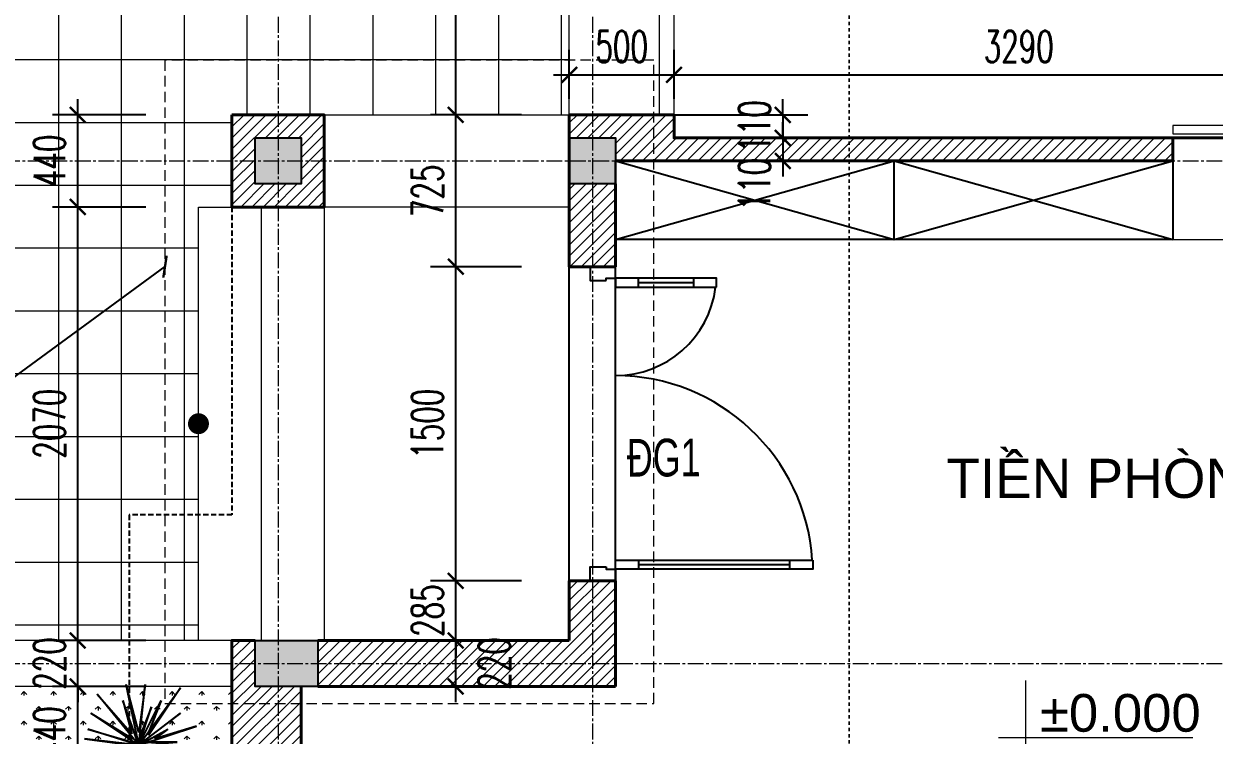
# Model space of a CAD drawing. Header units: millimetres. Extents: x -229618 to 2906, y -178063 to 96806.
# Drawn here: x -209867 to -204185, y -32687 to -29290 of the extents above; entities that cross this region are included whole.
import ezdxf
from ezdxf.enums import TextEntityAlignment as Align

# ---------------------------------------------------------------- set-up
doc = ezdxf.new("R2010")
doc.units = ezdxf.units.MM
doc.header["$LTSCALE"] = 200
doc.header["$MEASUREMENT"] = 0
doc.set_wipeout_variables(frame=1)
doc.header["$PDMODE"] = 3
doc.header["$PDSIZE"] = 50
for name, pattern in [('ACAD_ISO07W100', [3, 0, -3]), ('CENTER2', [1.125, 0.75, -0.125, 0.125, -0.125]), ('DASHED2', [0.375, 0.25, -0.125]), ('HIDDEN2', [0.1875, 0.125, -0.0625])]:
    doc.linetypes.add(name, pattern=pattern)
doc.layers.get('0').update_dxf_attribs({"color": 95, "linetype": 'CONTINUOUS'})
doc.layers.get('DEFPOINTS').update_dxf_attribs({"linetype": 'CONTINUOUS'})
for name, color, linetype, lineweight in [('cat', 1, 'CONTINUOUS', 40), ('hatch', 250, 'CONTINUOUS', 5), ('KH cat', 2, 'HIDDEN2', 50), ('khuat', 8, 'DASHED2', 15), ('nho', 252, 'CONTINUOUS', 15), ('thay', 7, 'CONTINUOUS', 18), ('tim', 18, 'CENTER2', 9)]:
    doc.layers.add(name, color=color, linetype=linetype, lineweight=lineweight)
for name, color, linetype in [('Cayxanh', 99, 'CONTINUOUS'), ('COT', 2, 'CONTINUOUS'), ('CUA', 145, 'CONTINUOUS'), ('DIM', 251, 'CONTINUOUS'), ('NOITHAT', 99, 'CONTINUOUS'), ('TEXT', 33, 'CONTINUOUS'), ('thong ke cua', 7, 'CONTINUOUS'), ('VAT-LIEU', 251, 'CONTINUOUS')]:
    doc.layers.add(name, color=color, linetype=linetype)
doc.styles.add('Aria H iso', font='Vharial_0.ttf')
doc.styles.add('Arial N  iso', font='vnarialn_0.ttf')
doc.styles.add('Scale', font='vnsimli.shx', dxfattribs={"width": 0.65, "bigfont": 'bigfont.shx'})
doc.styles.add('T3', font='Vhavan_0.ttf', dxfattribs={"width": 0.8})
doc.dimstyles.new('Scale', dxfattribs={"dimscale": 75, "dimtxt": 2, "dimasz": 1, "dimexe": 1.6, "dimexo": 0, "dimgap": 0.8, "dimtad": 1, "dimdec": 0, "dimzin": 0, "dimdsep": 46, "dimtxsty": 'Scale', "dimblk": 'ARCHTICK', "dimcen": 0.1, "dimdle": 1, "dimclrd": 256, "dimclre": 256, "dimclrt": 3, "dimadec": 0, "dimazin": 0, "dimtfac": 1, "dimtdec": 0, "dimtix": 1, "dimtmove": 2, "dimatfit": 3, "dimldrblk": 'ARCHTICK', "dimfxl": 0, "dimtolj": 1, "dimtzin": 0, "dimarcsym": 0})

# ---------------------------------------------------------------- blocks, each defined once
blk = doc.blocks.new('A$C78064D4E')
at = {"layer": 'CUA'}
for p, q in [((100.1, 1315), (760.1, 1315)), ((520.1, 85), (760.1, 85))]:
    blk.add_line(p, q, dxfattribs=at)
for points in [[(900.1, 1325), (900.1, 1335), (860.1, 1335), (860.1, 1385), (970.1, 1385), (970.1, 1325)], [(0.1, 1295), (0.1, 1335), (860.1, 1335), (860.1, 1295)], [(0.1, 1295), (0.1, 1335), (100.1, 1335), (100.1, 1295)], [(760.1, 1295), (760.1, 1335), (860.1, 1335), (860.1, 1295)], [(420.1, 105), (420.1, 65), (520.1, 65), (520.1, 105)], [(420.1, 105), (420.1, 65), (860.1, 65), (860.1, 105)], [(760.1, 105), (760.1, 65), (860.1, 65), (860.1, 105)], [(900.1, 75), (900.1, 65), (860.1, 65), (860.1, 15), (970.1, 15), (970.1, 75)]]:
    blk.add_lwpolyline(points, close=True, dxfattribs=at)
for centre, radius, start, end in [((861.3, 1351.3), 861.3, 183.7455, 269.911), ((858.9, 51.1), 438.9, 89.8505, 172.9511)]:
    blk.add_arc(centre, radius, start, end, dxfattribs=at)
blk = doc.blocks.new('cao do')
at = {"layer": 'thay'}
for p, q in [((0, 444.6), (0, 0)), ((798.2, 170.2), (-128.3, 170.2)), ((0, 0), (-127.9, 106.1)), ((127.9, 106.1), (-127.9, 106.1)), ((0, 0), (127.9, 106.1))]:
    blk.add_line(p, q, dxfattribs=at)
at = {"layer": 'thay', "ltscale": 600}
blk.add_line((128.3, 0), (-128.3, 0), dxfattribs=at)
at = {"layer": 'thay', "color": 150, "ltscale": 600}
blk.add_solid([(0, 0), (0, 106.1), (127.9, 106.1)], dxfattribs=at)
at = {"layer": 'TEXT', "style": 'Arial N  iso'}
blk.add_attdef('%%P0.000', text='', height=200, dxfattribs=at).set_placement((69.5, 290), align=Align.MIDDLE_LEFT)
blk = doc.blocks.new('_ArchTick')
at = {"color": 0, "linetype": 'ByBlock', "const_width": 0.15}
blk.add_lwpolyline([(-0.5, -0.5), (0.5, 0.5)], dxfattribs=at)
blk = doc.blocks.new('*D257')
at = {"layer": 'DEFPOINTS', "color": 0, "linetype": 'Continuous'}
for p in [(-208195.6, -32234.5), (-207805.2, -32234.5), (-208195.6, -32454.5)]:
    blk.add_point(p, dxfattribs=at)
at = {"layer": 'DIM', "linetype": 'Continuous', "lineweight": -2}
for p, q in [((-207805.2, -32529.5), (-207805.2, -32159.5)), ((-208195.6, -32234.5), (-207685.2, -32234.5)), ((-208195.6, -32454.5), (-207685.2, -32454.5))]:
    blk.add_line(p, q, dxfattribs=at)
at = {"layer": 'DIM', "linetype": 'Continuous', "lineweight": -2, "xscale": 75, "yscale": 75, "zscale": 75}
for p, rotation in [((-207805.2, -32234.5), 90), ((-207805.2, -32454.5), 270)]:
    blk.add_blockref('_ArchTick', p, dxfattribs=dict(at, rotation=rotation))
at = {"layer": 'DIM', "color": 3, "linetype": 'Continuous', "insert": (-207621.1, -32344.5), "char_height": 150, "attachment_point": 5, "rotation": 90, "style": 'Scale'}
blk.add_mtext('\\A1;220', dxfattribs=at)
blk = doc.blocks.new('*D258')
at = {"layer": 'DEFPOINTS', "color": 0, "linetype": 'Continuous'}
for p in [(-207805.2, -31949.5), (-207490.9, -31949.5), (-207490.9, -32234.5)]:
    blk.add_point(p, dxfattribs=at)
at = {"layer": 'DIM', "linetype": 'Continuous', "lineweight": -2}
for p, q in [((-207805.2, -31949.5), (-207805.2, -31874.5)), ((-207490.9, -31949.5), (-207925.2, -31949.5)), ((-207805.2, -32234.5), (-207805.2, -31949.5)), ((-207490.9, -32234.5), (-207925.2, -32234.5)), ((-207805.2, -32234.5), (-207805.2, -32309.5))]:
    blk.add_line(p, q, dxfattribs=at)
at = {"layer": 'DIM', "linetype": 'Continuous', "lineweight": -2, "xscale": 75, "yscale": 75, "zscale": 75}
for p, rotation in [((-207805.2, -31949.5), 270), ((-207805.2, -32234.5), 90)]:
    blk.add_blockref('_ArchTick', p, dxfattribs=dict(at, rotation=rotation))
at = {"layer": 'DIM', "color": 3, "linetype": 'Continuous', "insert": (-207940.2, -32092), "char_height": 150, "attachment_point": 5, "rotation": 90, "style": 'Scale'}
blk.add_mtext('\\A1;285', dxfattribs=at)
blk = doc.blocks.new('*D259')
at = {"layer": 'DEFPOINTS', "color": 0, "linetype": 'Continuous'}
for p in [(-207805.2, -30449.5), (-207490.9, -30449.5), (-207490.9, -31949.5)]:
    blk.add_point(p, dxfattribs=at)
at = {"layer": 'DIM', "linetype": 'Continuous', "lineweight": -2}
for p, q in [((-207805.2, -32024.5), (-207805.2, -30374.5)), ((-207490.9, -30449.5), (-207925.2, -30449.5)), ((-207490.9, -31949.5), (-207925.2, -31949.5))]:
    blk.add_line(p, q, dxfattribs=at)
at = {"layer": 'DIM', "linetype": 'Continuous', "lineweight": -2, "xscale": 75, "yscale": 75, "zscale": 75}
for p, rotation in [((-207805.2, -30449.5), 90), ((-207805.2, -31949.5), 270)]:
    blk.add_blockref('_ArchTick', p, dxfattribs=dict(at, rotation=rotation))
at = {"layer": 'DIM', "color": 3, "linetype": 'Continuous', "insert": (-207940.2, -31199.5), "char_height": 150, "attachment_point": 5, "rotation": 90, "style": 'Scale'}
blk.add_mtext('\\A1;1500', dxfattribs=at)
blk = doc.blocks.new('*D260')
at = {"layer": 'DEFPOINTS', "color": 0, "linetype": 'Continuous'}
for p in [(-207805.2, -29724.5), (-207490.9, -29724.5), (-207490.9, -30449.5)]:
    blk.add_point(p, dxfattribs=at)
at = {"layer": 'DIM', "linetype": 'Continuous', "lineweight": -2}
for p, q in [((-207805.2, -30524.5), (-207805.2, -29649.5)), ((-207490.9, -29724.5), (-207925.2, -29724.5)), ((-207490.9, -30449.5), (-207925.2, -30449.5))]:
    blk.add_line(p, q, dxfattribs=at)
at = {"layer": 'DIM', "linetype": 'Continuous', "lineweight": -2, "xscale": 75, "yscale": 75, "zscale": 75}
for p, rotation in [((-207805.2, -29724.5), 90), ((-207805.2, -30449.5), 270)]:
    blk.add_blockref('_ArchTick', p, dxfattribs=dict(at, rotation=rotation))
at = {"layer": 'DIM', "color": 3, "linetype": 'Continuous', "insert": (-207940.2, -30087), "char_height": 150, "attachment_point": 5, "rotation": 90, "style": 'Scale'}
blk.add_mtext('\\A1;725', dxfattribs=at)
blk = doc.blocks.new('*D261')
at = {"layer": 'DEFPOINTS', "color": 0, "linetype": 'Continuous'}
for p in [(-207805.2, -27014.5), (-207490.9, -27014.5), (-207490.9, -29724.5)]:
    blk.add_point(p, dxfattribs=at)
at = {"layer": 'DIM', "linetype": 'Continuous', "lineweight": -2}
for p, q in [((-207805.2, -29799.5), (-207805.2, -26939.5)), ((-207490.9, -27014.5), (-207925.2, -27014.5)), ((-207490.9, -29724.5), (-207925.2, -29724.5))]:
    blk.add_line(p, q, dxfattribs=at)
at = {"layer": 'DIM', "linetype": 'Continuous', "lineweight": -2, "xscale": 75, "yscale": 75, "zscale": 75}
for p, rotation in [((-207805.2, -27014.5), 90), ((-207805.2, -29724.5), 270)]:
    blk.add_blockref('_ArchTick', p, dxfattribs=dict(at, rotation=rotation))
at = {"layer": 'DIM', "color": 3, "linetype": 'Continuous', "insert": (-207940.2, -28369.5), "char_height": 150, "attachment_point": 5, "rotation": 90, "style": 'Scale'}
blk.add_mtext('\\A1;2710', dxfattribs=at)
blk = doc.blocks.new('*D265')
at = {"layer": 'DEFPOINTS', "color": 0, "linetype": 'Continuous'}
for p in [(-206763, -29533.5), (-207263, -29647.7), (-206763, -29647.7)]:
    blk.add_point(p, dxfattribs=at)
at = {"layer": 'DIM', "linetype": 'Continuous', "lineweight": -2}
for p, q in [((-207263, -29647.7), (-207263, -29413.5)), ((-206763, -29647.7), (-206763, -29413.5)), ((-207338, -29533.5), (-206688, -29533.5))]:
    blk.add_line(p, q, dxfattribs=at)
at = {"layer": 'DIM', "linetype": 'Continuous', "lineweight": -2, "xscale": 75, "yscale": 75, "zscale": 75, "rotation": 180}
blk.add_blockref('_ArchTick', (-207263, -29533.5), dxfattribs=at)
at = {"layer": 'DIM', "linetype": 'Continuous', "lineweight": -2, "xscale": 75, "yscale": 75, "zscale": 75}
blk.add_blockref('_ArchTick', (-206763, -29533.5), dxfattribs=at)
at = {"layer": 'DIM', "color": 3, "linetype": 'Continuous', "insert": (-207013, -29398.5), "char_height": 150, "attachment_point": 5, "style": 'Scale'}
blk.add_mtext('\\A1;500', dxfattribs=at)
blk = doc.blocks.new('*D266')
at = {"layer": 'DEFPOINTS', "color": 0, "linetype": 'Continuous'}
for p in [(-203473, -29533.5), (-206763, -29647.7), (-203473, -29647.7)]:
    blk.add_point(p, dxfattribs=at)
at = {"layer": 'DIM', "linetype": 'Continuous', "lineweight": -2}
for p, q in [((-206763, -29647.7), (-206763, -29413.5)), ((-203473, -29647.7), (-203473, -29413.5)), ((-206838, -29533.5), (-203398, -29533.5))]:
    blk.add_line(p, q, dxfattribs=at)
at = {"layer": 'DIM', "linetype": 'Continuous', "lineweight": -2, "xscale": 75, "yscale": 75, "zscale": 75, "rotation": 180}
blk.add_blockref('_ArchTick', (-206763, -29533.5), dxfattribs=at)
at = {"layer": 'DIM', "linetype": 'Continuous', "lineweight": -2, "xscale": 75, "yscale": 75, "zscale": 75}
blk.add_blockref('_ArchTick', (-203473, -29533.5), dxfattribs=at)
at = {"layer": 'DIM', "color": 3, "linetype": 'Continuous', "insert": (-205118, -29398.5), "char_height": 150, "attachment_point": 5, "style": 'Scale'}
blk.add_mtext('\\A1;3290', dxfattribs=at)
blk = doc.blocks.new('*D277')
at = {"layer": 'DEFPOINTS', "color": 0, "linetype": 'Continuous'}
for p in [(-209609.5, -30164.5), (-209284.5, -30164.5), (-209284.5, -32234.5)]:
    blk.add_point(p, dxfattribs=at)
at = {"layer": 'DIM', "linetype": 'Continuous', "lineweight": -2}
for p, q in [((-209609.5, -32309.5), (-209609.5, -30089.5)), ((-209284.5, -30164.5), (-209729.5, -30164.5)), ((-209284.5, -32234.5), (-209729.5, -32234.5))]:
    blk.add_line(p, q, dxfattribs=at)
at = {"layer": 'DIM', "linetype": 'Continuous', "lineweight": -2, "xscale": 75, "yscale": 75, "zscale": 75}
for p, rotation in [((-209609.5, -30164.5), 90), ((-209609.5, -32234.5), 270)]:
    blk.add_blockref('_ArchTick', p, dxfattribs=dict(at, rotation=rotation))
at = {"layer": 'DIM', "color": 3, "linetype": 'Continuous', "insert": (-209744.5, -31199.5), "char_height": 150, "attachment_point": 5, "rotation": 90, "style": 'Scale'}
blk.add_mtext('\\A1;2070', dxfattribs=at)
blk = doc.blocks.new('*D278')
at = {"layer": 'DEFPOINTS', "color": 0, "linetype": 'Continuous'}
for p in [(-209609.5, -29724.5), (-209284.5, -29724.5), (-209284.5, -30164.5)]:
    blk.add_point(p, dxfattribs=at)
at = {"layer": 'DIM', "linetype": 'Continuous', "lineweight": -2}
for p, q in [((-209609.5, -30239.5), (-209609.5, -29649.5)), ((-209284.5, -29724.5), (-209729.5, -29724.5)), ((-209284.5, -30164.5), (-209729.5, -30164.5))]:
    blk.add_line(p, q, dxfattribs=at)
at = {"layer": 'DIM', "linetype": 'Continuous', "lineweight": -2, "xscale": 75, "yscale": 75, "zscale": 75}
for p, rotation in [((-209609.5, -29724.5), 90), ((-209609.5, -30164.5), 270)]:
    blk.add_blockref('_ArchTick', p, dxfattribs=dict(at, rotation=rotation))
at = {"layer": 'DIM', "color": 3, "linetype": 'Continuous', "insert": (-209744.5, -29944.5), "char_height": 150, "attachment_point": 5, "rotation": 90, "style": 'Scale'}
blk.add_mtext('\\A1;440', dxfattribs=at)
blk = doc.blocks.new('kh cua')
at = {"ltscale": 600}
blk.add_wipeout([(0, 210.4), (-65, 200.1), (-123.6, 170.2), (-170.2, 123.6), (-200.1, 65), (-210.4, 0), (-200.1, -65), (-170.2, -123.6), (-123.6, -170.2), (-65, -200.1), (0, -210.4), (65, -200.1), (123.6, -170.2), (170.2, -123.6), (200.1, -65), (210.4, 0), (200.1, 65), (170.2, 123.6), (123.6, 170.2), (65, 200.1)], dxfattribs=at).dxf.layer = 'thong ke cua'
at = {"layer": 'thong ke cua', "color": 1, "style": 'T3', "width": 0.973787}
blk.add_attdef('AA', text='', height=180, rotation=0.3157, dxfattribs=at).set_placement((-171.5, -80.9), (179.8, -78.9), align=Align.FIT)
blk = doc.blocks.new('*D57')
at = {"layer": 'DEFPOINTS', "color": 0, "linetype": 'Continuous'}
for p in [(-209609.5, -32454.5), (-209284.5, -32454.5), (-209284.5, -32894.5)]:
    blk.add_point(p, dxfattribs=at)
at = {"layer": 'DIM', "linetype": 'Continuous', "lineweight": -2}
for p, q in [((-209609.5, -32969.5), (-209609.5, -32379.5)), ((-209284.5, -32454.5), (-209729.5, -32454.5)), ((-209284.5, -32894.5), (-209729.5, -32894.5))]:
    blk.add_line(p, q, dxfattribs=at)
at = {"layer": 'DIM', "linetype": 'Continuous', "lineweight": -2, "xscale": 75, "yscale": 75, "zscale": 75}
for p, rotation in [((-209609.5, -32454.5), 90), ((-209609.5, -32894.5), 270)]:
    blk.add_blockref('_ArchTick', p, dxfattribs=dict(at, rotation=rotation))
at = {"layer": 'DIM', "color": 3, "linetype": 'Continuous', "insert": (-209744.5, -32674.5), "char_height": 150, "attachment_point": 5, "rotation": 90, "style": 'Scale'}
blk.add_mtext('\\A1;440', dxfattribs=at)
blk = doc.blocks.new('*D337')
at = {"layer": 'DEFPOINTS', "color": 0, "linetype": 'Continuous'}
for p in [(-209609.5, -32234.5), (-209284.5, -32234.5), (-209284.5, -32454.5)]:
    blk.add_point(p, dxfattribs=at)
at = {"layer": 'DIM', "linetype": 'Continuous', "lineweight": -2}
for p, q in [((-209609.5, -32234.5), (-209609.5, -32159.5)), ((-209284.5, -32234.5), (-209729.5, -32234.5)), ((-209609.5, -32454.5), (-209609.5, -32234.5)), ((-209284.5, -32454.5), (-209729.5, -32454.5)), ((-209609.5, -32454.5), (-209609.5, -32529.5))]:
    blk.add_line(p, q, dxfattribs=at)
at = {"layer": 'DIM', "linetype": 'Continuous', "lineweight": -2, "xscale": 75, "yscale": 75, "zscale": 75}
for p, rotation in [((-209609.5, -32234.5), 270), ((-209609.5, -32454.5), 90)]:
    blk.add_blockref('_ArchTick', p, dxfattribs=dict(at, rotation=rotation))
at = {"layer": 'DIM', "color": 3, "linetype": 'Continuous', "insert": (-209744.5, -32344.5), "char_height": 150, "attachment_point": 5, "rotation": 90, "style": 'Scale'}
blk.add_mtext('\\A1;220', dxfattribs=at)
blk = doc.blocks.new('COTOCTIEN')
at = {"layer": 'Cayxanh'}
for p, q in [((0, 0), (-113, 1074)), ((-113, 1074), (0, 226)), ((0, 0), (226, 1074)), ((0, 226), (226, 1074)), ((0, 0), (-735, 1017)), ((-735, 1017), (-170, 170)), ((0, 0), (735, 904)), ((735, 904), (125, 200)), ((0, 0), (-396, 791)), ((-396, 791), (-177, 246)), ((0, 0), (-226, 678)), ((-226, 678), (-16, 153)), ((0, 0), (283, 791)), ((283, 791), (125, 200)), ((0, 0), (-735, 565)), ((-735, 565), (-57, 57)), ((0, 0), (848, 565)), ((848, 565), (113, 113)), ((0, 0), (-1017, 339)), ((-1017, 339), (-283, 113)), ((0, 0), (-509, 283)), ((-509, 283), (-283, 113)), ((0, 0), (904, 283)), ((904, 283), (113, 57)), ((0, 0), (-961, -565)), ((0, 0), (-848, -170)), ((0, 0), (-678, 57)), ((-678, 57), (-170, 57)), ((0, 0), (-396, -509)), ((0, 0), (-396, -848)), ((0, 0), (-113, -791)), ((0, 0), (961, 113)), ((0, 0), (57, -622)), ((0, 0), (396, -904)), ((0, 0), (961, -396)), ((0, 0), (791, -113)), ((0, 0), (452, -622)), ((0, 0), (735, -509)), ((961, 113), (113, 0)), ((-961, -565), (-190, -180)), ((-848, -170), (-123, -72)), ((-396, -509), (-123, -72)), ((-57, -170), (-396, -848)), ((-113, -791), (-57, -170)), ((57, -622), (57, -170)), ((452, -622), (113, -113)), ((396, -904), (113, -170)), ((791, -113), (170, -57)), ((961, -396), (226, -113)), ((226, -113), (735, -509))]:
    blk.add_line(p, q, dxfattribs=at)
blk = doc.blocks.new('*D414')
at = {"layer": 'DEFPOINTS', "color": 0}
for p in [(-206763, -29724.5), (-206763, -29834.5), (-206244.2, -29834.5)]:
    blk.add_point(p, dxfattribs=at)
at = {"layer": 'DIM', "lineweight": -2}
for p, q in [((-206244.2, -29724.5), (-206244.2, -29649.5)), ((-206763, -29724.5), (-206124.2, -29724.5)), ((-206244.2, -29724.5), (-206244.2, -29834.5)), ((-206763, -29834.5), (-206124.2, -29834.5)), ((-206244.2, -29834.5), (-206244.2, -29909.5))]:
    blk.add_line(p, q, dxfattribs=at)
at = {"layer": 'DIM', "lineweight": -2, "xscale": 75, "yscale": 75, "zscale": 75}
for p, rotation in [((-206244.2, -29724.5), 270), ((-206244.2, -29834.5), 90)]:
    blk.add_blockref('_ArchTick', p, dxfattribs=dict(at, rotation=rotation))
at = {"layer": 'DIM', "color": 3, "insert": (-206379.2, -29779.5), "char_height": 150, "attachment_point": 5, "rotation": 90, "style": 'Scale'}
blk.add_mtext('\\A1;110', dxfattribs=at)
blk = doc.blocks.new('*D415')
at = {"layer": 'DEFPOINTS', "color": 0}
for p in [(-206763, -29834.5), (-206763, -29944.5), (-206244.2, -29944.5)]:
    blk.add_point(p, dxfattribs=at)
at = {"layer": 'DIM', "lineweight": -2}
for p, q in [((-206244.2, -29834.5), (-206244.2, -29759.5)), ((-206763, -29834.5), (-206124.2, -29834.5)), ((-206244.2, -29834.5), (-206244.2, -29944.5)), ((-206763, -29944.5), (-206124.2, -29944.5)), ((-206244.2, -29944.5), (-206244.2, -30019.5))]:
    blk.add_line(p, q, dxfattribs=at)
at = {"layer": 'DIM', "lineweight": -2, "xscale": 75, "yscale": 75, "zscale": 75}
for p, rotation in [((-206244.2, -29834.5), 270), ((-206244.2, -29944.5), 90)]:
    blk.add_blockref('_ArchTick', p, dxfattribs=dict(at, rotation=rotation))
at = {"layer": 'DIM', "color": 3, "insert": (-206379.2, -30055.5), "char_height": 150, "attachment_point": 5, "rotation": 90, "style": 'Scale'}
blk.add_mtext('\\A1;110', dxfattribs=at)

msp = doc.modelspace()

# ---------------------------------------------------------------- hatches: boundary and pattern name
at = {"layer": 'hatch', "linetype": 'Continuous'}
h = msp.add_hatch(dxfattribs=at)
h.set_pattern_fill('BT', color=256, scale=100, style=0)
h.set_pattern_definition([(0, (83.29, 12.83), (0, 100), [0, -100]), (0, (12.65, 56.06), (0, 100), [0, -100]), (0, (15.78, 38.46), (0, 100), [0, -100]), (0, (51, 46.67), (0, 100), [0, -100]), (0, (32.02, 75.43), (0, 100), [0, -100]), (0, (26.93, 62.72), (0, 100), [0, -100]), (0, (35.94, 84.04), (0, 100), [0, -100]), (0, (22.04, 92.45), (0, 100), [0, -100]), (0, (41.22, 70.54), (0, 100), [0, -100]), (0, (9.13, 70.93), (0, 100), [0, -100]), (0, (73.12, 71.32), (0, 100), [0, -100]), (0, (87.6, 74.06), (0, 100), [0, -100]), (0, (80.16, 63.89), (0, 100), [0, -100]), (0, (82.32, 50.2), (0, 100), [0, -100]), (0, (56.29, 62.13), (0, 100), [0, -100]), (0, (55.51, 34.55), (0, 100), [0, -100]), (0, (55.51, 25.94), (0, 100), [0, -100]), (0, (8.15, 23.98), (0, 100), [0, -100]), (0, (47.68, 35.72), (0, 100), [0, -100]), (0, (48.07, 2.46), (0, 100), [0, -100]), (0, (37.31, 23.79), (0, 100), [0, -100]), (0, (38.09, 14), (0, 100), [0, -100]), (0, (25.17, 6.77), (0, 100), [0, -100]), (0, (31.83, 20.07), (0, 100), [0, -100]), (0, (27.13, 24.18), (0, 100), [0, -100]), (45, (79.99, 21.105), (0, 100.00003), [8, -133.4214]), (135, (85.65, 26.76), (-100.00003, 0), [8, -133.4214]), (270, (79.99, 32.42), (100, -2e-14), [11.3137, -88.6863]), (180, (76.52, 22.38), (-1e-14, -100), [12, -88]), (270, (64.52, 22.38), (100, -2e-14), [12, -88]), (45, (64.52, 10.38), (0, 100.00003), [16.9706, -124.4508]), (90, (39.51, 29.29), (-100, 6e-15), [16.8, -83.2]), (180, (39.51, 46.09), (-1e-14, -100), [16.8, -83.2]), (315, (22.714, 46.095), (100.00003, -2e-14), [23.7588, -117.6626]), (135, (25.28, 11.31), (-100.00003, 0), [7, -134.4214]), (225, (20.33, 16.26), (-1e-14, -100.00003), [7, -134.4214]), (0, (15.38, 11.31), (0, 100), [9.8995, -90.1005]), (0, (61.83, 78.92), (0, 100), [13.75, -86.25]), (90, (75.58, 78.92), (-100, 6e-15), [13.75, -86.25]), (225, (75.584, 92.67), (-1e-14, -100.00003), [19.4454, -121.9759]), (270, (50.27, 80.91), (100, -2e-14), [12.5, -87.5]), (0, (50.27, 68.41), (0, 100), [12.5, -87.5]), (135, (62.77, 68.41), (-100.00003, 0), [17.6777, -123.7437]), (45, (56.63, 84.76), (0, 100.00003), [8.5, -132.9214]), (135, (62.64, 90.77), (-100.00003, 0), [8.5, -132.9214]), (270, (56.63, 96.78), (100, -2e-14), [12.0208, -87.9792]), (135, (17.366, 77.56), (-100.00003, 0), [14.1421, -127.2792]), (0, (7.37, 77.56), (0, 100), [10, -90]), (270, (7.37, 87.56), (100, -2e-14), [10, -90]), (45, (0, 0), (-49.497475, 49.497475), []), (45, (35, 0), (-49.497475, 49.497475), [])])
h.paths.add_polyline_path([(-200963, -26684.5), (-200743, -26684.5), (-200743, -26904.5), (-200963, -26904.5)])
h.paths.add_polyline_path([(-195563, -32234.5), (-195343, -32234.5), (-195343, -32454.5), (-195563, -32454.5)])
h.paths.add_polyline_path([(-196763, -28634.5), (-196543, -28634.5), (-196543, -28854.5), (-196763, -28854.5)])
h.paths.add_polyline_path([(-208763, -29834.5), (-208543, -29834.5), (-208543, -30054.5), (-208763, -30054.5)])
h.paths.add_polyline_path([(-207263, -29834.5), (-207043, -29834.5), (-207043, -30054.5), (-207263, -30054.5)])
h.paths.add_polyline_path([(-207263, -26684.5), (-207043, -26684.5), (-207043, -26904.5), (-207263, -26904.5)])
h.paths.add_polyline_path([(-195563, -32234.5), (-195643, -32234.5), (-195643, -32454.4), (-195563, -32454.4)])
h.paths.add_polyline_path([(-203363, -33954.5), (-203143, -33954.5), (-203143, -34254.5), (-203363, -34254.5)])
h.paths.add_polyline_path([(-203443, -36654.5), (-203443, -36434.5), (-203143, -36434.5), (-203143, -36654.5)])
h.paths.add_polyline_path([(-208463, -36434.5), (-208463, -36654.5), (-208763, -36654.5), (-208763, -36434.5)])
h.paths.add_polyline_path([(-195643, -36654.5), (-195643, -36434.5), (-195343, -36434.5), (-195343, -36654.5)])
h.paths.add_polyline_path([(-200663, -28634.5), (-200663, -28854.5), (-200963, -28854.5), (-200963, -28634.5)])
h.paths.add_polyline_path([(-203443, -30054.5), (-203443, -29834.5), (-203143, -29834.5), (-203143, -30054.5)])
h.paths.add_polyline_path([(-208463, -32234.5), (-208463, -32454.5), (-208763, -32454.5), (-208763, -32234.5)])
h.paths.add_polyline_path([(-200963, -32154.5), (-200743, -32154.5), (-200743, -32454.5), (-200963, -32454.5)])
h.paths.add_polyline_path([(-200663, -36434.5), (-200663, -36654.5), (-200963, -36654.5), (-200963, -36434.5)])
h = msp.add_hatch(dxfattribs=at)
h.set_pattern_fill('ANSI37', color=256, scale=2400, angle=45, style=0)
h.set_pattern_definition([(270, (0, -63660.4), (-300, -6e-14), []), (180, (0, -63660.4), (-6e-14, 300), [])])
h.paths.add_polyline_path([(-212653, -29604.5), (-212873, -29604.5), (-212873, -26904.5), (-207263, -26904.5), (-207263, -29724.5), (-208873, -29724.5), (-208873, -30164.5), (-209033, -30164.5), (-209033, -32234.5), (-212653, -32234.5), (-212653, -32124.5), (-212873, -32124.5), (-212873, -31124.5), (-212653, -31124.5)])
h = msp.add_hatch(dxfattribs=at)
h.set_pattern_fill('ANSI31', color=256, scale=300, style=0)
h.set_pattern_definition([(45, (-236950.12, -34153.56), (-26.516504, 26.516504), [])])
h.paths.add_polyline_path([(-208433, -32454.5), (-208463, -32454.5), (-208463, -32234.5), (-208433, -32234.5)])
h.paths.add_polyline_path([(-203143, -30319.5), (-203443, -30319.5), (-203443, -30054.5), (-203143, -30054.5)])
h.paths.add_polyline_path([(-208433, -30164.5), (-208873, -30164.5), (-208873, -29724.5), (-208433, -29724.5)])
h.paths.add_polyline_path([(-208543, -30054.5), (-208543, -29834.5), (-208763, -29834.5), (-208763, -30054.5)], flags=16)
h.paths.add_polyline_path([(-208543, -32894.5), (-208873, -32894.5), (-208873, -32234.5), (-208763, -32234.5), (-208763, -32454.5), (-208543, -32454.5)])
h.paths.add_polyline_path([(-200743, -32124.5), (-200963, -32124.5), (-200963, -31644.5), (-200743, -31644.5)])
h.paths.add_polyline_path([(-200963, -32154.5), (-200963, -32124.5), (-200743, -32124.5), (-200743, -32154.5)])
h.paths.add_polyline_path([(-207263, -31949.5), (-207043, -31949.5), (-207043, -32454.5), (-208433, -32454.5), (-208433, -32234.5), (-207263, -32234.5)])
h.paths.add_polyline_path([(-207043, -30449.5), (-207263, -30449.5), (-207263, -30054.5), (-207043, -30054.5)])
h.paths.add_polyline_path([(-204383, -29944.5), (-204383, -29834.5), (-206763, -29834.5), (-206763, -29724.5), (-207263, -29724.5), (-207263, -29834.5), (-207043, -29834.5), (-207043, -29944.5)])
h = msp.add_hatch(dxfattribs=at)
h.set_pattern_fill('GRASS', color=256, scale=100, style=0)
h.set_pattern_definition([(270, (12660.6, -57722.86), (-70.710678, -70.710678), [18.75, -122.671356]), (315, (12660.6, -57722.86), (-70.71068, -70.71068), [18.75, -81.25]), (225, (12660.6, -57722.86), (-70.71068, 70.71068), [18.75, -81.25])])
h.paths.add_polyline_path([(-212653, -32454.5), (-208873, -32454.5), (-208873, -36434.5), (-212653, -36434.5)])

# ---------------------------------------------------------------- linework, layer by layer
at = {"layer": 'cat', "linetype": 'Continuous'}
for p, q in [((-206763, -29724.5), (-207263, -29724.5)), ((-207263, -29724.5), (-207263, -30449.5)), ((-207043, -30449.5), (-207043, -30054.5)), ((-207043, -30449.5), (-207263, -30449.5)), ((-207263, -31949.5), (-207263, -32234.5)), ((-207263, -31949.5), (-207043, -31949.5)), ((-207043, -31949.5), (-207043, -32454.5)), ((-207263, -32234.5), (-208463, -32234.5)), ((-207043, -32454.5), (-208463, -32454.5))]:
    msp.add_line(p, q, dxfattribs=at)
msp.add_lwpolyline([(-208873, -29724.5), (-208433, -29724.5), (-208433, -30164.5), (-208873, -30164.5)], close=True, dxfattribs=at)
for points in [[(-207043, -29944.5), (-204383, -29944.5), (-204383, -29834.5), (-206763, -29834.5), (-206763, -29724.5)], [(-203443, -29834.5), (-206763, -29834.5), (-206763, -29724.5)], [(-208543, -32454.5), (-208543, -32894.5), (-208873, -32894.5), (-208873, -32234.5), (-208763, -32234.5)]]:
    msp.add_lwpolyline(points, dxfattribs=at)
at = {"layer": 'COT', "linetype": 'Continuous'}
for points in [[(-208763, -29834.5), (-208543, -29834.5), (-208543, -30054.5), (-208763, -30054.5)], [(-207263, -29834.5), (-207043, -29834.5), (-207043, -30054.5), (-207263, -30054.5)], [(-208463, -32454.5), (-208763, -32454.5), (-208763, -32234.5), (-208463, -32234.5)]]:
    msp.add_lwpolyline(points, close=True, dxfattribs=at)
at = {"layer": 'DIM', "linetype": 'Continuous'}
for p, q in [((-207263, -31949.5), (-207263, -30449.5)), ((-207043, -31949.5), (-207043, -30449.5))]:
    msp.add_line(p, q, dxfattribs=at)
at = {"layer": 'KH cat', "linetype": 'ACAD_ISO07W100', "ltscale": 0.05}
msp.add_line((-205926.9, -32990.5), (-205926.9, -23846.6), dxfattribs=at)
at = {"layer": 'nho', "linetype": 'Continuous'}
for p, q in [((-206833, -29724.5), (-206833, -27014.5)), ((-206763, -29724.5), (-206763, -27014.5))]:
    msp.add_line(p, q, dxfattribs=at)
msp.add_lwpolyline([(-203143, -29814.5), (-203143, -29774.5), (-204383, -29774.5), (-204383, -29814.5)], close=True, dxfattribs=at)
msp.add_lwpolyline([(-209033, -31199.5, 0, 0, 0), (-208433, -31199.5, 100, 0, 0), (-208229.6, -31199.5, 0, 0, 0)], format="xyseb", dxfattribs=at)
at = {"layer": 'nho', "linetype": 'Continuous', "const_width": 50}
msp.add_lwpolyline([(-209033, -31174.5, -1), (-209033, -31224.5, -1)], format="xyb", close=True, dxfattribs=at)
at = {"layer": 'NOITHAT'}
for p, q in [((-207043, -30319.5), (-205713, -29944.5)), ((-207043, -29944.5), (-205713, -30319.5)), ((-205713, -29944.5), (-204383, -30319.5)), ((-205713, -30319.5), (-204383, -29944.5))]:
    msp.add_line(p, q, dxfattribs=at)
for points in [[(-204383, -30319.5), (-207043, -30319.5), (-207043, -29944.5), (-204383, -29944.5)], [(-205713, -29944.5), (-204383, -29944.5), (-204383, -30319.5), (-205713, -30319.5)]]:
    msp.add_lwpolyline(points, close=True, dxfattribs=at)
at = {"layer": 'thay', "linetype": 'Continuous'}
for p, q in [((-207263, -29724.5), (-207263, -27014.5)), ((-208433, -29724.5), (-207263, -29724.5)), ((-204383, -29834.5), (-203443, -29834.5)), ((-208733, -30164.5), (-208733, -32234.5)), ((-207263, -30164.5), (-208433, -30164.5)), ((-208433, -30164.5), (-208433, -32234.5)), ((-204383, -30319.5), (-203443, -30319.5)), ((-208873, -32234.5), (-212653, -32234.5)), ((-208873, -32454.5), (-212653, -32454.5))]:
    msp.add_line(p, q, dxfattribs=at)
at = {"layer": 'thay'}
msp.add_line((-204383, -30319.5), (-204383, -29944.5), dxfattribs=at)
at = {"layer": 'thay', "linetype": 'Continuous'}
msp.add_lwpolyline([(-208873, -32234.5), (-209033, -32234.5), (-209033, -30164.5), (-208873, -30164.5)], dxfattribs=at)
at = {"layer": 'tim', "ltscale": 0.5}
for p, q in [((-208653, -24419.5), (-208653, -39001.5)), ((-207153, -24419.5), (-207153, -39001.5)), ((-214460, -29944.5), (-191669.7, -29944.5)), ((-214460, -32344.5), (-191669.7, -32344.5))]:
    msp.add_line(p, q, dxfattribs=at)
at = {"layer": 'VAT-LIEU', "linetype": 'DASHED2', "ltscale": 0.5}
msp.add_lwpolyline([(-208873, -30164.5), (-208873, -31634.5), (-209363, -31634.5), (-209363, -35994.5), (-208873, -35994.5)], dxfattribs=at)

# ---------------------------------------------------------------- block references
at = {"layer": 'Cayxanh', "xscale": -0.2699999999895226, "yscale": 0.2699999999895226, "zscale": 0.27}
msp.add_blockref('COTOCTIEN', (-209317.4, -32735.2), dxfattribs=at)
at = {"layer": 'nho', "linetype": 'Continuous', "xscale": 1.094890504448813, "yscale": 1.094890504420619, "zscale": 1.094890504419717, "rotation": 180}
msp.add_blockref('A$C78064D4E', (-206101.4, -30433.1), dxfattribs=at)
at = {"layer": 'thay', "linetype": 'Continuous'}
ref = msp.add_blockref('cao do', (-205086.2, -32870.5), dxfattribs=at)
ref.add_attrib('%%P0.000', '%%p0.000', dxfattribs={"layer": 'TEXT', "height": 180, "style": 'Arial N  iso'}).set_placement((-205016.7, -32580.5), align=Align.MIDDLE_LEFT)

# ---------------------------------------------------------------- texts
at = {"layer": 'TEXT', "style": 'Aria H iso'}
msp.add_text('tiÒn phßng', height=187.5, dxfattribs=at).set_placement((-205463.8, -31554.1))

# ---------------------------------------------------------------- dimensions: what is measured, and where the dimension line sits
at = {"layer": 'DIM', "linetype": 'Continuous'}
for base, p1, p2, picture, middle in [((-207805.2, -27014.5), (-207490.9, -29724.5), (-207490.9, -27014.5), '*D261', (-207940.2, -28369.5)), ((-209609.5, -29724.5), (-209284.5, -30164.5), (-209284.5, -29724.5), '*D278', (-209744.5, -29944.5)), ((-207805.2, -29724.5), (-207490.9, -30449.5), (-207490.9, -29724.5), '*D260', (-207940.2, -30087)), ((-209609.5, -30164.5), (-209284.5, -32234.5), (-209284.5, -30164.5), '*D277', (-209744.5, -31199.5)), ((-207805.2, -30449.5), (-207490.9, -31949.5), (-207490.9, -30449.5), '*D259', (-207940.2, -31199.5)), ((-207805.2, -31949.5), (-207490.9, -32234.5), (-207490.9, -31949.5), '*D258', (-207940.2, -32092)), ((-209609.5, -32234.5), (-209284.5, -32454.5), (-209284.5, -32234.5), '*D337', (-209744.5, -32344.5)), ((-209609.5, -32454.5), (-209284.5, -32894.5), (-209284.5, -32454.5), '*D57', (-209744.5, -32674.5))]:
    dim = msp.add_linear_dim(base=base, p1=p1, p2=p2, angle=270, dimstyle='Scale', override={"dimfxl": 70}, dxfattribs=at)
    dim.commit()
    dim.dimension.update_dxf_attribs({"geometry": picture, "text_midpoint": middle})
for base, p1, p2, picture, middle in [((-206763, -29533.5), (-207263, -29647.7), (-206763, -29647.7), '*D265', (-207013, -29398.5)), ((-203473, -29533.5), (-206763, -29647.7), (-203473, -29647.7), '*D266', (-205118, -29398.5))]:
    dim = msp.add_linear_dim(base=base, p1=p1, p2=p2, dimstyle='Scale', override={"dimfxl": 70}, dxfattribs=at)
    dim.commit()
    dim.dimension.update_dxf_attribs({"geometry": picture, "text_midpoint": middle})
at = {"layer": 'DIM'}
dim = msp.add_linear_dim(base=(-206244.2, -29834.5), p1=(-206763, -29724.5), p2=(-206763, -29834.5), angle=270, dimstyle='Scale', dxfattribs=at)
dim.commit()
dim.dimension.update_dxf_attribs({"geometry": '*D414', "text_midpoint": (-206379.2, -29779.5)})
dim = msp.add_linear_dim(base=(-206244.2, -29944.5), p1=(-206763, -29834.5), p2=(-206763, -29944.5), angle=270, dimstyle='Scale', dxfattribs=at)
dim.commit()
dim.dimension.update_dxf_attribs({"geometry": '*D415', "text_midpoint": (-206379.2, -30055.5), "dimtype": 160})
at = {"layer": 'DIM', "linetype": 'Continuous'}
dim = msp.add_linear_dim(base=(-207805.2, -32234.5), p1=(-208195.6, -32454.5), p2=(-208195.6, -32234.5), angle=270, dimstyle='Scale', override={"dimfxl": 70}, dxfattribs=at)
dim.commit()
dim.dimension.update_dxf_attribs({"geometry": '*D257', "text_midpoint": (-207621.1, -32344.5), "dimtype": 160})

# ---------------------------------------------------------------- leaders
msp.add_leader([(-209192.8, -30449.4), (-210147.9, -31148.3), (-210662.4, -31148.3)], dimstyle='Scale', override={"dimfxl": 70}, dxfattribs=at)

# ---------------------------------------------------------------- next in the draw order: block references
at = {"layer": 'thong ke cua'}
ref = msp.add_blockref('kh cua', (-206816.2, -31371.2), dxfattribs=at)
ref.add_attrib('AA', '®g1', dxfattribs={"color": 1, "height": 180, "rotation": 0.3157, "style": 'T3', "width": 0.650479}).set_placement((-206987.7, -31452.3), (-206636.5, -31450.3), align=Align.FIT)

# ---------------------------------------------------------------- next in the draw order: linework, layer by layer
at = {"layer": 'khuat'}
msp.add_lwpolyline([(-209192.8, -32535.4), (-206860.4, -32535.4), (-206860.4, -29463.8), (-209192.8, -29463.8)], close=True, dxfattribs=at)

doc.saveas('drawing.dxf')
